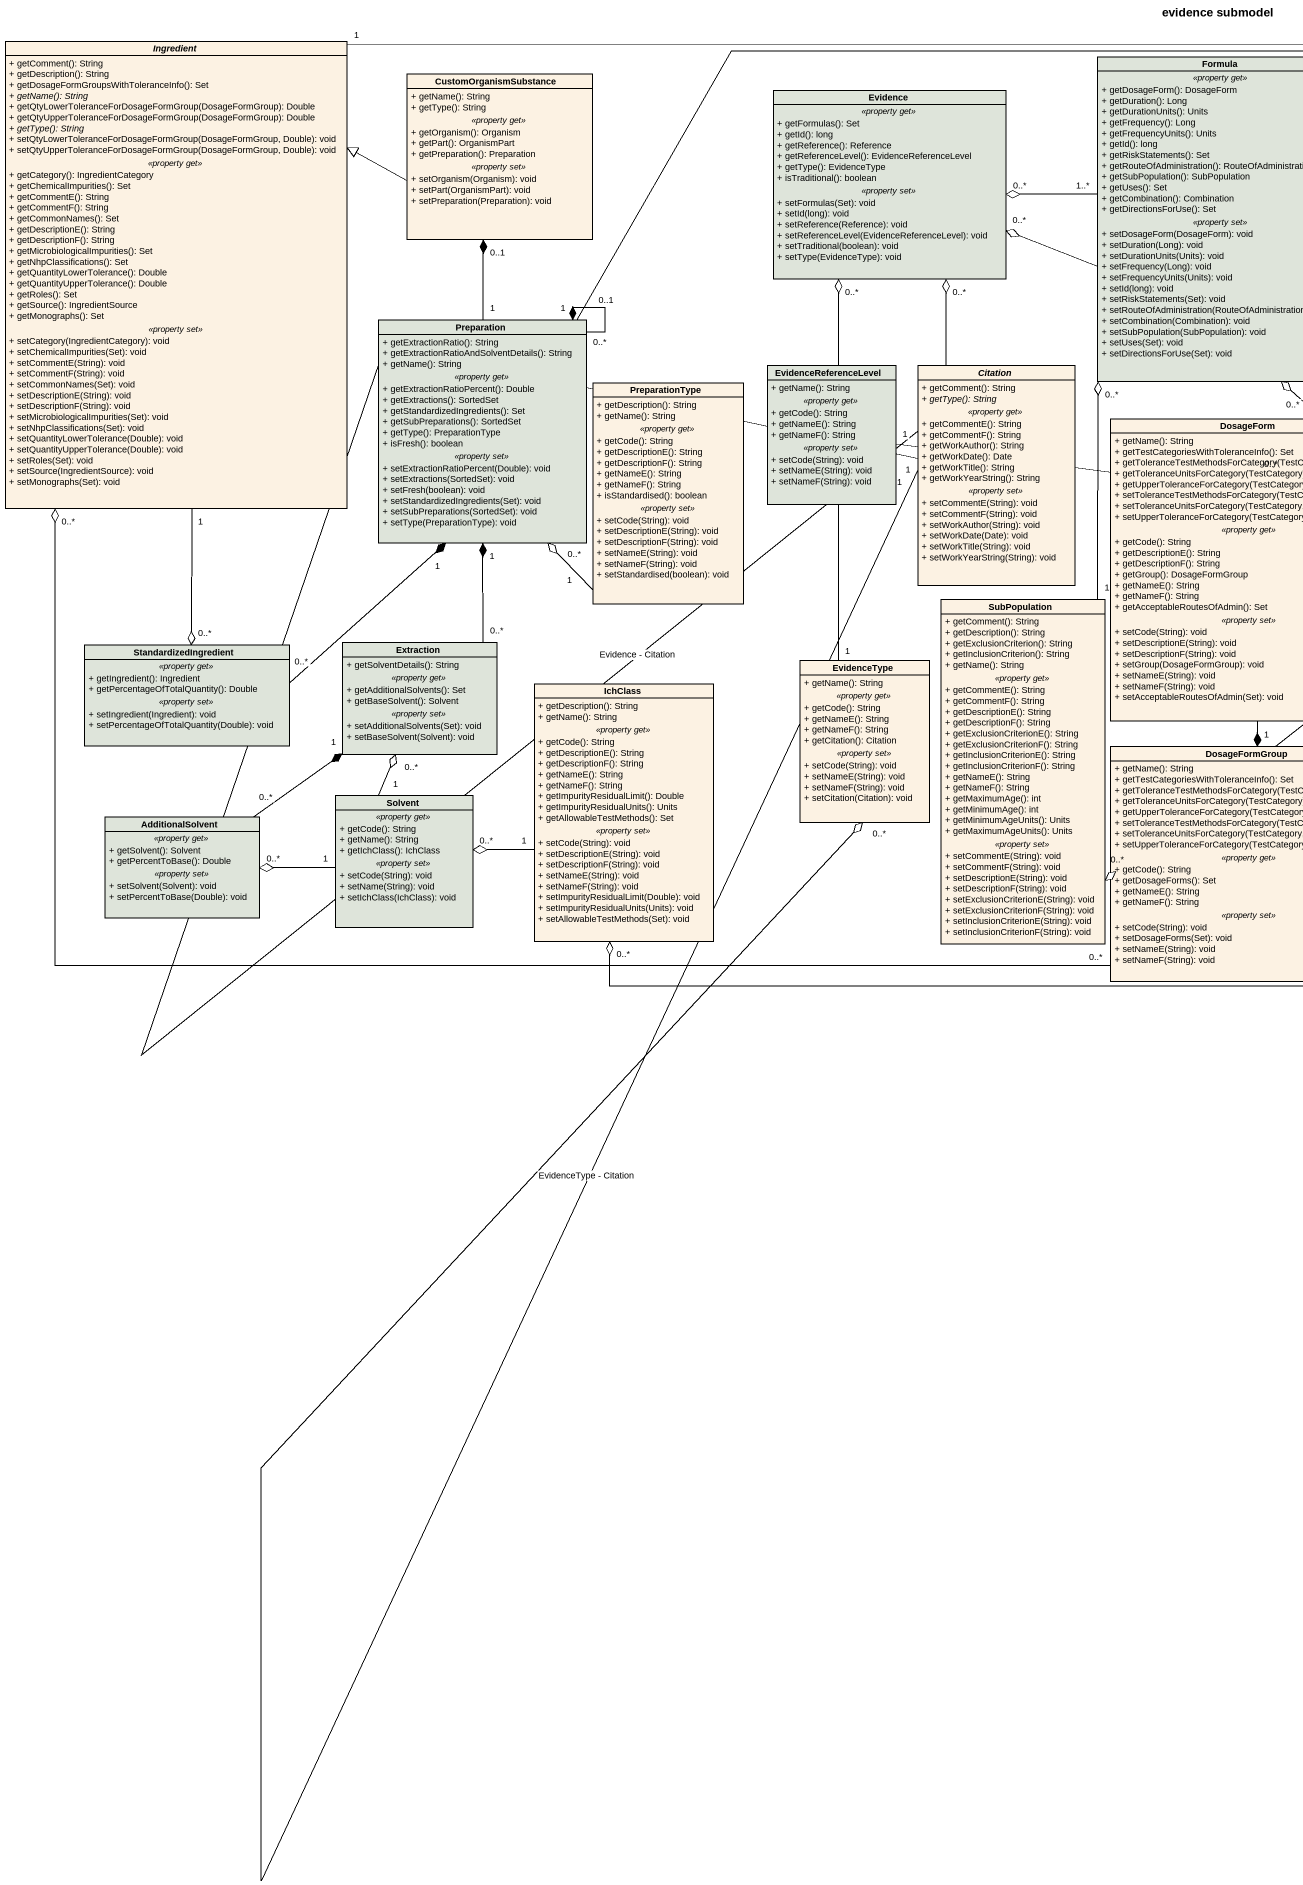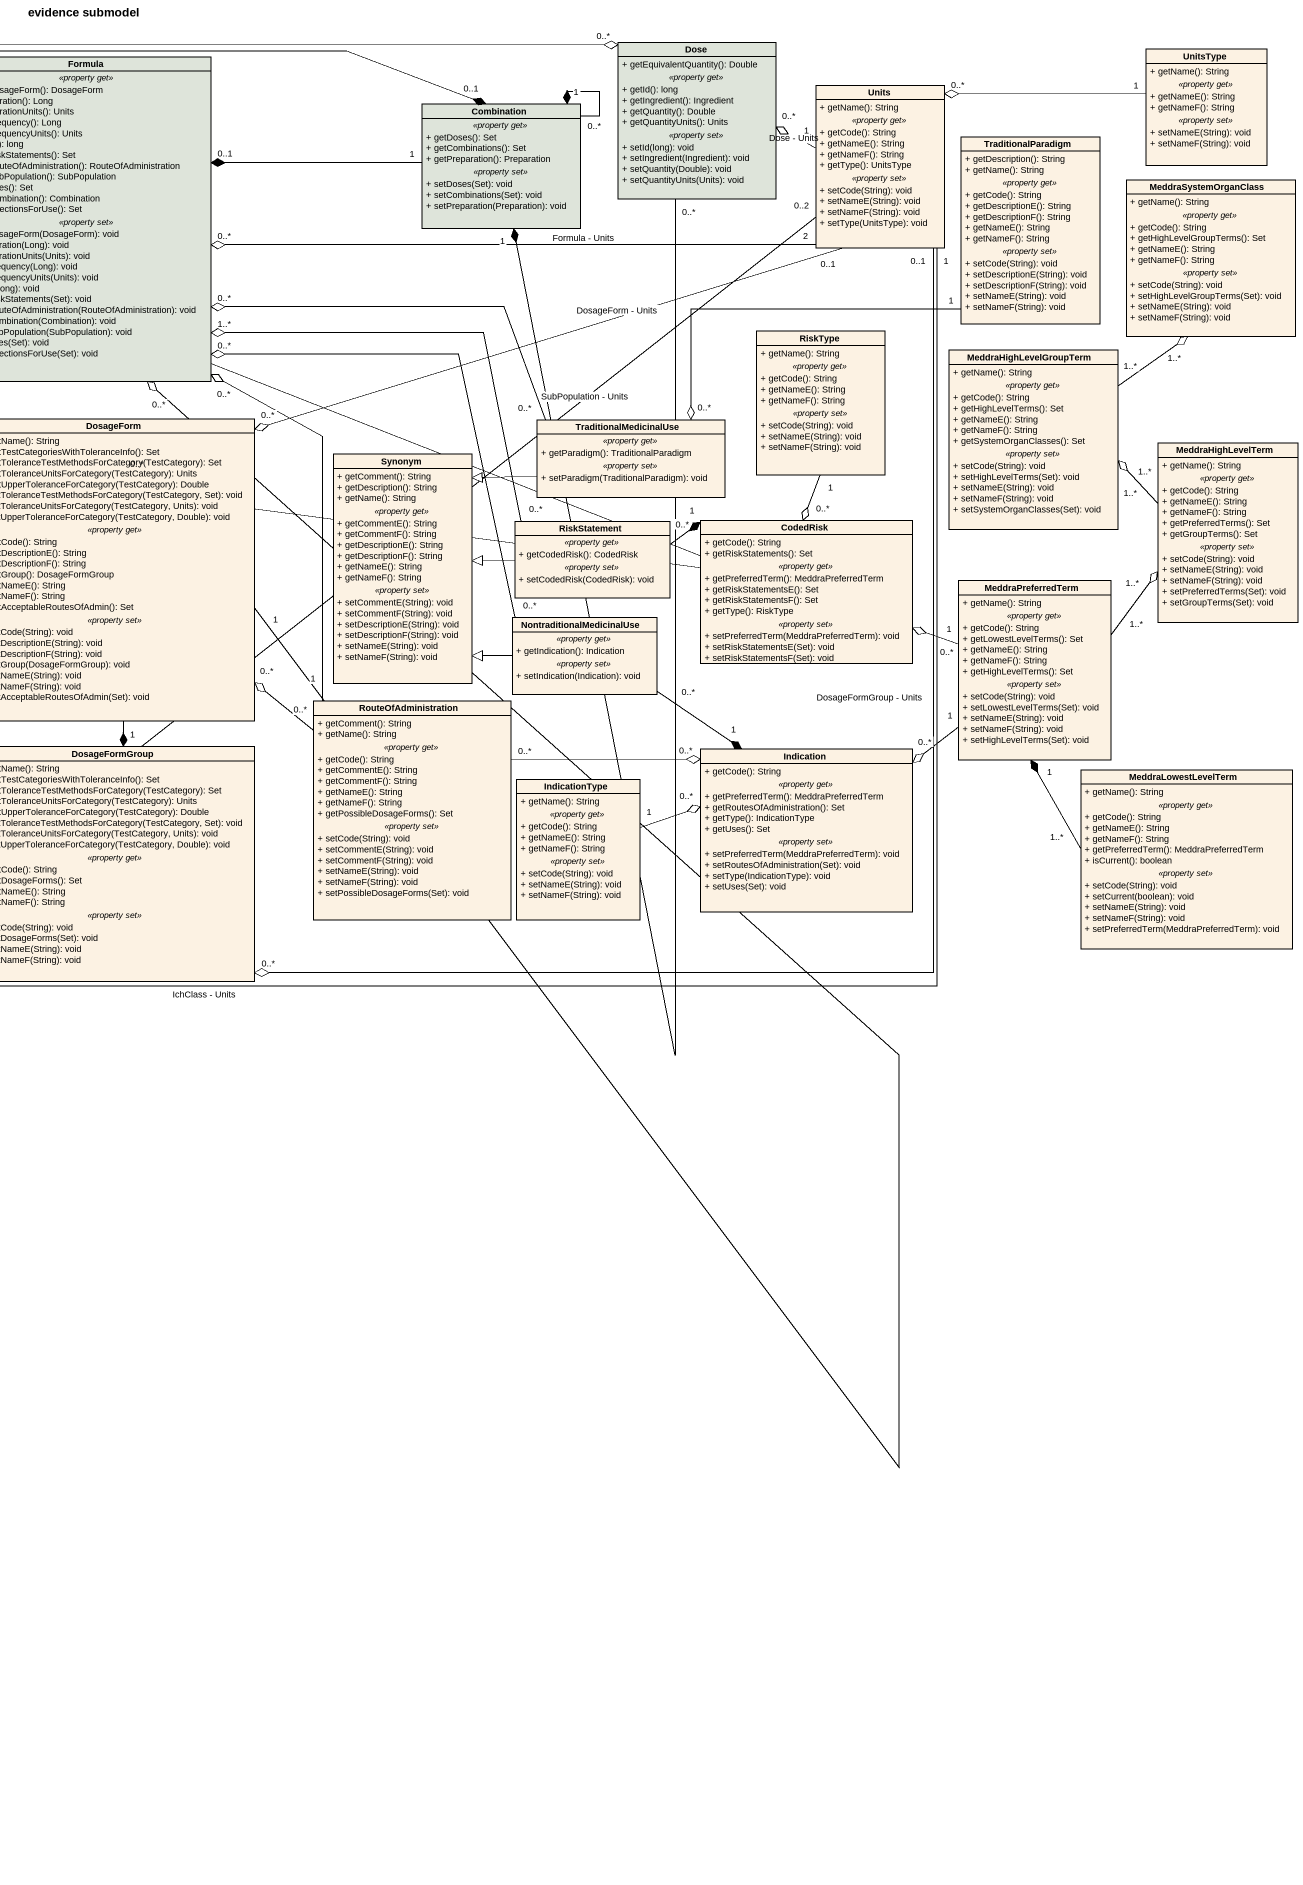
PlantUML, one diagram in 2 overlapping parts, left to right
@startuml
title evidence submodel
hide circle
hide empty members
skinparam classAttributeIconSize 0
abstract class Ingredient {
  + getComment(): String
  + getDescription(): String
  + getDosageFormGroupsWithToleranceInfo(): Set
  {abstract} + getName(): String
  + getQtyLowerToleranceForDosageFormGroup(DosageFormGroup): Double
  + getQtyUpperToleranceForDosageFormGroup(DosageFormGroup): Double
  {abstract} + getType(): String
  + setQtyLowerToleranceForDosageFormGroup(DosageFormGroup, Double): void
  + setQtyUpperToleranceForDosageFormGroup(DosageFormGroup, Double): void
  .. <<property get>> ..
  + getCategory(): IngredientCategory
  + getChemicalImpurities(): Set
  + getCommentE(): String
  + getCommentF(): String
  + getCommonNames(): Set
  + getDescriptionE(): String
  + getDescriptionF(): String
  + getMicrobiologicalImpurities(): Set
  + getNhpClassifications(): Set
  + getQuantityLowerTolerance(): Double
  + getQuantityUpperTolerance(): Double
  + getRoles(): Set
  + getSource(): IngredientSource
  + getMonographs(): Set
  .. <<property set>> ..
  + setCategory(IngredientCategory): void
  + setChemicalImpurities(Set): void
  + setCommentE(String): void
  + setCommentF(String): void
  + setCommonNames(Set): void
  + setDescriptionE(String): void
  + setDescriptionF(String): void
  + setMicrobiologicalImpurities(Set): void
  + setNhpClassifications(Set): void
  + setQuantityLowerTolerance(Double): void
  + setQuantityUpperTolerance(Double): void
  + setRoles(Set): void
  + setSource(IngredientSource): void
  + setMonographs(Set): void
}
class Formula #DEE4DA {
  .. <<property get>> ..
  + getDosageForm(): DosageForm
  + getDuration(): Long
  + getDurationUnits(): Units
  + getFrequency(): Long
  + getFrequencyUnits(): Units
  + getId(): long
  + getRiskStatements(): Set
  + getRouteOfAdministration(): RouteOfAdministration
  + getSubPopulation(): SubPopulation
  + getUses(): Set
  + getCombination(): Combination
  + getDirectionsForUse(): Set
  .. <<property set>> ..
  + setDosageForm(DosageForm): void
  + setDuration(Long): void
  + setDurationUnits(Units): void
  + setFrequency(Long): void
  + setFrequencyUnits(Units): void
  + setId(long): void
  + setRiskStatements(Set): void
  + setRouteOfAdministration(RouteOfAdministration): void
  + setCombination(Combination): void
  + setSubPopulation(SubPopulation): void
  + setUses(Set): void
  + setDirectionsForUse(Set): void
}
class Dose #DEE4DA {
  + getEquivalentQuantity(): Double
  .. <<property get>> ..
  + getId(): long
  + getIngredient(): Ingredient
  + getQuantity(): Double
  + getQuantityUnits(): Units
  .. <<property set>> ..
  + setId(long): void
  + setIngredient(Ingredient): void
  + setQuantity(Double): void
  + setQuantityUnits(Units): void
}
class UnitsType {
  + getName(): String
  .. <<property get>> ..
  + getNameE(): String
  + getNameF(): String
  .. <<property set>> ..
  + setNameE(String): void
  + setNameF(String): void
}
class CustomOrganismSubstance {
  + getName(): String
  + getType(): String
  .. <<property get>> ..
  + getOrganism(): Organism
  + getPart(): OrganismPart
  + getPreparation(): Preparation
  .. <<property set>> ..
  + setOrganism(Organism): void
  + setPart(OrganismPart): void
  + setPreparation(Preparation): void
}
class Evidence #DEE4DA {
  .. <<property get>> ..
  + getFormulas(): Set
  + getId(): long
  + getReference(): Reference
  + getReferenceLevel(): EvidenceReferenceLevel
  + getType(): EvidenceType
  + isTraditional(): boolean
  .. <<property set>> ..
  + setFormulas(Set): void
  + setId(long): void
  + setReference(Reference): void
  + setReferenceLevel(EvidenceReferenceLevel): void
  + setTraditional(boolean): void
  + setType(EvidenceType): void
}
class Units {
  + getName(): String
  .. <<property get>> ..
  + getCode(): String
  + getNameE(): String
  + getNameF(): String
  + getType(): UnitsType
  .. <<property set>> ..
  + setCode(String): void
  + setNameE(String): void
  + setNameF(String): void
  + setType(UnitsType): void
}
class Combination #DEE4DA {
  .. <<property get>> ..
  + getDoses(): Set
  + getCombinations(): Set
  + getPreparation(): Preparation
  .. <<property set>> ..
  + setDoses(Set): void
  + setCombinations(Set): void
  + setPreparation(Preparation): void
}
class TraditionalParadigm {
  + getDescription(): String
  + getName(): String
  .. <<property get>> ..
  + getCode(): String
  + getDescriptionE(): String
  + getDescriptionF(): String
  + getNameE(): String
  + getNameF(): String
  .. <<property set>> ..
  + setCode(String): void
  + setDescriptionE(String): void
  + setDescriptionF(String): void
  + setNameE(String): void
  + setNameF(String): void
}
class MeddraSystemOrganClass {
  + getName(): String
  .. <<property get>> ..
  + getCode(): String
  + getHighLevelGroupTerms(): Set
  + getNameE(): String
  + getNameF(): String
  .. <<property set>> ..
  + setCode(String): void
  + setHighLevelGroupTerms(Set): void
  + setNameE(String): void
  + setNameF(String): void
}
class Preparation #DEE4DA {
  + getExtractionRatio(): String
  + getExtractionRatioAndSolventDetails(): String
  + getName(): String
  .. <<property get>> ..
  + getExtractionRatioPercent(): Double
  + getExtractions(): SortedSet
  + getStandardizedIngredients(): Set
  + getSubPreparations(): SortedSet
  + getType(): PreparationType
  + isFresh(): boolean
  .. <<property set>> ..
  + setExtractionRatioPercent(Double): void
  + setExtractions(SortedSet): void
  + setFresh(boolean): void
  + setStandardizedIngredients(Set): void
  + setSubPreparations(SortedSet): void
  + setType(PreparationType): void
}
class EvidenceReferenceLevel #DEE4DA {
  + getName(): String
  .. <<property get>> ..
  + getCode(): String
  + getNameE(): String
  + getNameF(): String
  .. <<property set>> ..
  + setCode(String): void
  + setNameE(String): void
  + setNameF(String): void
}
abstract class Citation {
  + getComment(): String
  {abstract} + getType(): String
  .. <<property get>> ..
  + getCommentE(): String
  + getCommentF(): String
  + getWorkAuthor(): String
  + getWorkDate(): Date
  + getWorkTitle(): String
  + getWorkYearString(): String
  .. <<property set>> ..
  + setCommentE(String): void
  + setCommentF(String): void
  + setWorkAuthor(String): void
  + setWorkDate(Date): void
  + setWorkTitle(String): void
  + setWorkYearString(String): void
}
class RiskType {
  + getName(): String
  .. <<property get>> ..
  + getCode(): String
  + getNameE(): String
  + getNameF(): String
  .. <<property set>> ..
  + setCode(String): void
  + setNameE(String): void
  + setNameF(String): void
}
class MeddraHighLevelGroupTerm {
  + getName(): String
  .. <<property get>> ..
  + getCode(): String
  + getHighLevelTerms(): Set
  + getNameE(): String
  + getNameF(): String
  + getSystemOrganClasses(): Set
  .. <<property set>> ..
  + setCode(String): void
  + setHighLevelTerms(Set): void
  + setNameE(String): void
  + setNameF(String): void
  + setSystemOrganClasses(Set): void
}
class PreparationType {
  + getDescription(): String
  + getName(): String
  .. <<property get>> ..
  + getCode(): String
  + getDescriptionE(): String
  + getDescriptionF(): String
  + getNameE(): String
  + getNameF(): String
  + isStandardised(): boolean
  .. <<property set>> ..
  + setCode(String): void
  + setDescriptionE(String): void
  + setDescriptionF(String): void
  + setNameE(String): void
  + setNameF(String): void
  + setStandardised(boolean): void
}
class DosageForm {
  + getName(): String
  + getTestCategoriesWithToleranceInfo(): Set
  + getToleranceTestMethodsForCategory(TestCategory): Set
  + getToleranceUnitsForCategory(TestCategory): Units
  + getUpperToleranceForCategory(TestCategory): Double
  + setToleranceTestMethodsForCategory(TestCategory, Set): void
  + setToleranceUnitsForCategory(TestCategory, Units): void
  + setUpperToleranceForCategory(TestCategory, Double): void
  .. <<property get>> ..
  + getCode(): String
  + getDescriptionE(): String
  + getDescriptionF(): String
  + getGroup(): DosageFormGroup
  + getNameE(): String
  + getNameF(): String
  + getAcceptableRoutesOfAdmin(): Set
  .. <<property set>> ..
  + setCode(String): void
  + setDescriptionE(String): void
  + setDescriptionF(String): void
  + setGroup(DosageFormGroup): void
  + setNameE(String): void
  + setNameF(String): void
  + setAcceptableRoutesOfAdmin(Set): void
}
class TraditionalMedicinalUse {
  .. <<property get>> ..
  + getParadigm(): TraditionalParadigm
  .. <<property set>> ..
  + setParadigm(TraditionalParadigm): void
}
class MeddraHighLevelTerm {
  + getName(): String
  .. <<property get>> ..
  + getCode(): String
  + getNameE(): String
  + getNameF(): String
  + getPreferredTerms(): Set
  + getGroupTerms(): Set
  .. <<property set>> ..
  + setCode(String): void
  + setNameE(String): void
  + setNameF(String): void
  + setPreferredTerms(Set): void
  + setGroupTerms(Set): void
}
class Synonym {
  + getComment(): String
  + getDescription(): String
  + getName(): String
  .. <<property get>> ..
  + getCommentE(): String
  + getCommentF(): String
  + getDescriptionE(): String
  + getDescriptionF(): String
  + getNameE(): String
  + getNameF(): String
  .. <<property set>> ..
  + setCommentE(String): void
  + setCommentF(String): void
  + setDescriptionE(String): void
  + setDescriptionF(String): void
  + setNameE(String): void
  + setNameF(String): void
}
class RiskStatement {
  .. <<property get>> ..
  + getCodedRisk(): CodedRisk
  .. <<property set>> ..
  + setCodedRisk(CodedRisk): void
}
class CodedRisk {
  + getCode(): String
  + getRiskStatements(): Set
  .. <<property get>> ..
  + getPreferredTerm(): MeddraPreferredTerm
  + getRiskStatementsE(): Set
  + getRiskStatementsF(): Set
  + getType(): RiskType
  .. <<property set>> ..
  + setPreferredTerm(MeddraPreferredTerm): void
  + setRiskStatementsE(Set): void
  + setRiskStatementsF(Set): void
}
class SubPopulation {
  + getComment(): String
  + getDescription(): String
  + getExclusionCriterion(): String
  + getInclusionCriterion(): String
  + getName(): String
  .. <<property get>> ..
  + getCommentE(): String
  + getCommentF(): String
  + getDescriptionE(): String
  + getDescriptionF(): String
  + getExclusionCriterionE(): String
  + getExclusionCriterionF(): String
  + getInclusionCriterionE(): String
  + getInclusionCriterionF(): String
  + getNameE(): String
  + getNameF(): String
  + getMaximumAge(): int
  + getMinimumAge(): int
  + getMinimumAgeUnits(): Units
  + getMaximumAgeUnits(): Units
  .. <<property set>> ..
  + setCommentE(String): void
  + setCommentF(String): void
  + setDescriptionE(String): void
  + setDescriptionF(String): void
  + setExclusionCriterionE(String): void
  + setExclusionCriterionF(String): void
  + setInclusionCriterionE(String): void
  + setInclusionCriterionF(String): void
}
class MeddraPreferredTerm {
  + getName(): String
  .. <<property get>> ..
  + getCode(): String
  + getLowestLevelTerms(): Set
  + getNameE(): String
  + getNameF(): String
  + getHighLevelTerms(): Set
  .. <<property set>> ..
  + setCode(String): void
  + setLowestLevelTerms(Set): void
  + setNameE(String): void
  + setNameF(String): void
  + setHighLevelTerms(Set): void
}
class NontraditionalMedicinalUse {
  .. <<property get>> ..
  + getIndication(): Indication
  .. <<property set>> ..
  + setIndication(Indication): void
}
class StandardizedIngredient #DEE4DA {
  .. <<property get>> ..
  + getIngredient(): Ingredient
  + getPercentageOfTotalQuantity(): Double
  .. <<property set>> ..
  + setIngredient(Ingredient): void
  + setPercentageOfTotalQuantity(Double): void
}
class Extraction #DEE4DA {
  + getSolventDetails(): String
  .. <<property get>> ..
  + getAdditionalSolvents(): Set
  + getBaseSolvent(): Solvent
  .. <<property set>> ..
  + setAdditionalSolvents(Set): void
  + setBaseSolvent(Solvent): void
}
class EvidenceType {
  + getName(): String
  .. <<property get>> ..
  + getCode(): String
  + getNameE(): String
  + getNameF(): String
  + getCitation(): Citation
  .. <<property set>> ..
  + setCode(String): void
  + setNameE(String): void
  + setNameF(String): void
  + setCitation(Citation): void
}
class IchClass {
  + getDescription(): String
  + getName(): String
  .. <<property get>> ..
  + getCode(): String
  + getDescriptionE(): String
  + getDescriptionF(): String
  + getNameE(): String
  + getNameF(): String
  + getImpurityResidualLimit(): Double
  + getImpurityResidualUnits(): Units
  + getAllowableTestMethods(): Set
  .. <<property set>> ..
  + setCode(String): void
  + setDescriptionE(String): void
  + setDescriptionF(String): void
  + setNameE(String): void
  + setNameF(String): void
  + setImpurityResidualLimit(Double): void
  + setImpurityResidualUnits(Units): void
  + setAllowableTestMethods(Set): void
}
class RouteOfAdministration {
  + getComment(): String
  + getName(): String
  .. <<property get>> ..
  + getCode(): String
  + getCommentE(): String
  + getCommentF(): String
  + getNameE(): String
  + getNameF(): String
  + getPossibleDosageForms(): Set
  .. <<property set>> ..
  + setCode(String): void
  + setCommentE(String): void
  + setCommentF(String): void
  + setNameE(String): void
  + setNameF(String): void
  + setPossibleDosageForms(Set): void
}
class DosageFormGroup {
  + getName(): String
  + getTestCategoriesWithToleranceInfo(): Set
  + getToleranceTestMethodsForCategory(TestCategory): Set
  + getToleranceUnitsForCategory(TestCategory): Units
  + getUpperToleranceForCategory(TestCategory): Double
  + setToleranceTestMethodsForCategory(TestCategory, Set): void
  + setToleranceUnitsForCategory(TestCategory, Units): void
  + setUpperToleranceForCategory(TestCategory, Double): void
  .. <<property get>> ..
  + getCode(): String
  + getDosageForms(): Set
  + getNameE(): String
  + getNameF(): String
  .. <<property set>> ..
  + setCode(String): void
  + setDosageForms(Set): void
  + setNameE(String): void
  + setNameF(String): void
}
class Indication {
  + getCode(): String
  .. <<property get>> ..
  + getPreferredTerm(): MeddraPreferredTerm
  + getRoutesOfAdministration(): Set
  + getType(): IndicationType
  + getUses(): Set
  .. <<property set>> ..
  + setPreferredTerm(MeddraPreferredTerm): void
  + setRoutesOfAdministration(Set): void
  + setType(IndicationType): void
  + setUses(Set): void
}
class IndicationType {
  + getName(): String
  .. <<property get>> ..
  + getCode(): String
  + getNameE(): String
  + getNameF(): String
  .. <<property set>> ..
  + setCode(String): void
  + setNameE(String): void
  + setNameF(String): void
}
class MeddraLowestLevelTerm {
  + getName(): String
  .. <<property get>> ..
  + getCode(): String
  + getNameE(): String
  + getNameF(): String
  + getPreferredTerm(): MeddraPreferredTerm
  + isCurrent(): boolean
  .. <<property set>> ..
  + setCode(String): void
  + setCurrent(boolean): void
  + setNameE(String): void
  + setNameF(String): void
  + setPreferredTerm(MeddraPreferredTerm): void
}
class AdditionalSolvent #DEE4DA {
  .. <<property get>> ..
  + getSolvent(): Solvent
  + getPercentToBase(): Double
  .. <<property set>> ..
  + setSolvent(Solvent): void
  + setPercentToBase(Double): void
}
class Solvent #DEE4DA {
  .. <<property get>> ..
  + getCode(): String
  + getName(): String
  + getIchClass(): IchClass
  .. <<property set>> ..
  + setCode(String): void
  + setName(String): void
  + setIchClass(IchClass): void
}
Ingredient "1" -right-o "0..*" Dose
Ingredient "1" --o "0..*" StandardizedIngredient
Formula "1..*" -left-o "0..*" Evidence
Dose "0..*" -left-* "1" Combination
UnitsType "1" -left-o "0..*" Units
CustomOrganismSubstance -left-|> Ingredient
Units "2" -left-o "0..*" Formula : Formula - Units
Units "1" -left-o "0..*" Dose : Dose - Units
Units "0..1" -left-o "0..*" DosageForm : DosageForm - Units
Units "0..2" --o "0..*" SubPopulation : SubPopulation - Units
Units "1" -left-o "0..*" IchClass : IchClass - Units
Units "0..1" --o "0..*" DosageFormGroup : DosageFormGroup - Units
Combination "1" -left-* "0..1" Formula
Combination "0..*" --* "1" Combination
TraditionalParadigm "1" -left-o "0..*" TraditionalMedicinalUse
Preparation "1" -up-* "0..1" CustomOrganismSubstance
Preparation "0..1" -right-* "0..1" Combination
Preparation "0..*" --* "1" Preparation
EvidenceReferenceLevel "1" -up-o "0..*" Evidence
Citation "1" -up-o "0..*" Evidence : Evidence - Citation
Citation "1" --o "0..*" EvidenceType : EvidenceType - Citation
RiskType "1" --o "0..*" CodedRisk
MeddraHighLevelGroupTerm "1..*" -up-o "1..*" MeddraSystemOrganClass
PreparationType "1" -left-o "0..*" Preparation
DosageForm "1" -up-o "0..*" Formula
DosageForm "0..*" --* "1" DosageFormGroup
TraditionalMedicinalUse "0..*" -left-o "0..*" Formula
TraditionalMedicinalUse -left-|> Synonym
MeddraHighLevelTerm "1..*" -left-o "1..*" MeddraHighLevelGroupTerm
RiskStatement "0..*" -up-o "1..*" Formula
RiskStatement -left-|> Synonym
RiskStatement "0..*" -right-* "1" CodedRisk
SubPopulation "1" -up-o "0..*" Formula
MeddraPreferredTerm "1..*" -up-o "1..*" MeddraHighLevelTerm
MeddraPreferredTerm "1" -left-o "0..*" CodedRisk
MeddraPreferredTerm "1" --o "0..*" Indication
NontraditionalMedicinalUse "0..*" -up-o "0..*" Formula
NontraditionalMedicinalUse -left-|> Synonym
NontraditionalMedicinalUse "0..*" --* "1" Indication
StandardizedIngredient "0..*" -up-* "1" Preparation
Extraction "0..*" -up-* "1" Preparation
EvidenceType "1" -up-o "0..*" Evidence
IchClass "1" -left-o "0..*" Solvent
RouteOfAdministration "1" -up-o "0..*" Formula
RouteOfAdministration "0..*" -up-o "0..*" DosageForm
RouteOfAdministration "0..*" -right-o "0..*" Indication
DosageFormGroup "0..*" -left-o "0..*" Ingredient
IndicationType "1" -right-o "0..*" Indication
MeddraLowestLevelTerm "1..*" -up-* "1" MeddraPreferredTerm
AdditionalSolvent "0..*" -up-* "1" Extraction
Solvent "1" -up-o "0..*" Extraction
Solvent "1" -left-o "0..*" AdditionalSolvent
@enduml
